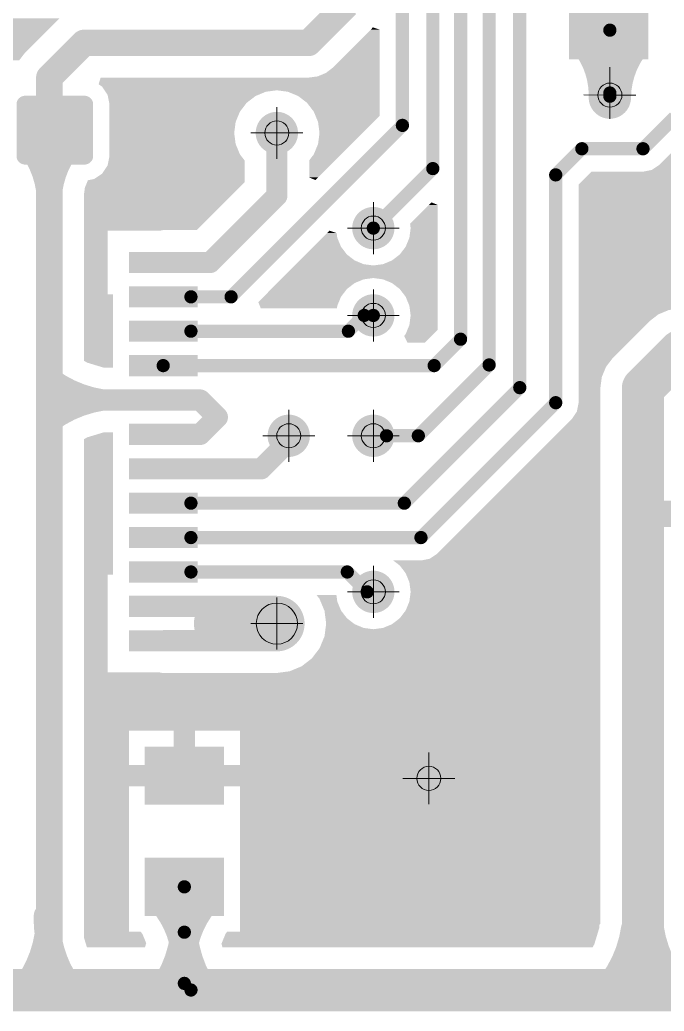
# Model space of a CAD drawing. Header units: inches. Extents: x -14 to 5184, y -66 to 1689.
# Drawn here: x 2043.07 to 2067.41, y 658.4 to 695.81 of the extents above; entities that cross this region are included whole.
import ezdxf

# ---------------------------------------------------------------- set-up
doc = ezdxf.new("R2010")
doc.units = ezdxf.units.IN
doc.header["$MEASUREMENT"] = 0
doc.layers.add('DRILL', color=7, linetype='Continuous', true_color=0xffffff)
doc.layers.add('Drill Gost', color=7, linetype='Continuous')
doc.layers.add('Poligon', color=7, linetype='Continuous')

# ---------------------------------------------------------------- blocks, each defined once
blk = doc.blocks.new('ROUND_4')
at = {"const_width": 0.015748}
blk.add_lwpolyline([(-0.007874, 0, 1), (0.007874, 0, 1)], format="xyb", close=True, dxfattribs=at)
blk = doc.blocks.new('ROUND_26')
at = {"const_width": 0.01969}
blk.add_lwpolyline([(-0.00984, 0, 1), (0.00984, 0, 1)], format="xyb", close=True, dxfattribs=at)
blk = doc.blocks.new('RECTANGLE_11')
blk.add_solid([(0.02953, 0.02165), (0.02953, -0.02165), (-0.02953, 0.02165), (-0.02953, -0.02165)])
blk = doc.blocks.new('RECTANGLE_20')
blk.add_solid([(0.02559, 0.00787), (0.02559, -0.00787), (-0.02559, 0.00787), (-0.02559, -0.00787)])
blk = doc.blocks.new('RECTANGLE_ROUNDED_21')
for points in [[(-0.02799, 0.02179), (-0.02769, 0.02239), (0.02799, 0.02179), (0.02769, 0.02239)], [(-0.02769, 0.02239), (-0.02732, 0.02295), (0.02769, 0.02239), (0.02732, 0.02295)], [(-0.02732, 0.02295), (-0.0269, 0.02347), (0.02732, 0.02295), (0.0269, 0.02347)], [(-0.0269, 0.02347), (-0.02643, 0.02395), (0.0269, 0.02347), (0.02643, 0.02395)], [(-0.02643, 0.02395), (-0.02591, 0.02437), (0.02643, 0.02395), (0.02591, 0.02437)], [(-0.02591, 0.02437), (-0.02534, 0.02473), (0.02591, 0.02437), (0.02534, 0.02473)], [(-0.02534, 0.02473), (-0.02475, 0.02504), (0.02534, 0.02473), (0.02475, 0.02504)], [(-0.02475, 0.02504), (-0.02412, 0.02528), (0.02475, 0.02504), (0.02412, 0.02528)], [(-0.02412, 0.02528), (-0.02348, 0.02545), (0.02412, 0.02528), (0.02348, 0.02545)], [(-0.02348, 0.02545), (-0.02281, 0.02556), (0.02348, 0.02545), (0.02281, 0.02556)], [(-0.02281, 0.02556), (-0.02215, 0.02559), (0.02281, 0.02556), (0.02215, 0.02559)], [(-0.02854, 0.01919), (-0.02851, 0.01986), (0.02854, 0.01919), (0.02851, 0.01986)], [(-0.02854, -0.01919), (-0.02854, 0.01919), (0.02854, -0.01919), (0.02854, 0.01919)], [(-0.02851, 0.01986), (-0.0284, 0.02052), (0.02851, 0.01986), (0.0284, 0.02052)], [(-0.0284, 0.02052), (-0.02823, 0.02117), (0.0284, 0.02052), (0.02823, 0.02117)], [(-0.02823, 0.02117), (-0.02799, 0.02179), (0.02823, 0.02117), (0.02799, 0.02179)], [(-0.02851, -0.01986), (-0.02854, -0.01919), (0.02851, -0.01986), (0.02854, -0.01919)], [(-0.0284, -0.02052), (-0.02851, -0.01986), (0.0284, -0.02052), (0.02851, -0.01986)], [(-0.02823, -0.02117), (-0.0284, -0.02052), (0.02823, -0.02117), (0.0284, -0.02052)], [(-0.02799, -0.02179), (-0.02823, -0.02117), (0.02799, -0.02179), (0.02823, -0.02117)], [(-0.02769, -0.02239), (-0.02799, -0.02179), (0.02769, -0.02239), (0.02799, -0.02179)], [(-0.02732, -0.02295), (-0.02769, -0.02239), (0.02732, -0.02295), (0.02769, -0.02239)], [(-0.0269, -0.02347), (-0.02732, -0.02295), (0.0269, -0.02347), (0.02732, -0.02295)], [(-0.02643, -0.02395), (-0.0269, -0.02347), (0.02643, -0.02395), (0.0269, -0.02347)], [(-0.02591, -0.02437), (-0.02643, -0.02395), (0.02591, -0.02437), (0.02643, -0.02395)], [(-0.02534, -0.02473), (-0.02591, -0.02437), (0.02534, -0.02473), (0.02591, -0.02437)], [(-0.02475, -0.02504), (-0.02534, -0.02473), (0.02475, -0.02504), (0.02534, -0.02473)], [(-0.02412, -0.02528), (-0.02475, -0.02504), (0.02412, -0.02528), (0.02475, -0.02504)], [(-0.02348, -0.02545), (-0.02412, -0.02528), (0.02348, -0.02545), (0.02412, -0.02528)], [(-0.02281, -0.02556), (-0.02348, -0.02545), (0.02281, -0.02556), (0.02348, -0.02545)], [(-0.02215, -0.02559), (-0.02281, -0.02556), (0.02215, -0.02559), (0.02281, -0.02556)]]:
    blk.add_solid(points)
blk = doc.blocks.new('ROUND_3')
at = {"const_width": 0.007874}
blk.add_lwpolyline([(-0.003937, 0, 1), (0.003937, 0, 1)], format="xyb", close=True, dxfattribs=at)
blk = doc.blocks.new('ROUND_2')
at = {"const_width": 0.00984}
blk.add_lwpolyline([(-0.00492, 0, 1), (0.00492, 0, 1)], format="xyb", close=True, dxfattribs=at)
blk = doc.blocks.new('ROUND_5')
at = {"const_width": 0.00492}
blk.add_lwpolyline([(-0.00246, 0, 1), (0.00246, 0, 1)], format="xyb", close=True, dxfattribs=at)
blk = doc.blocks.new('ROUND_7')
at = {"const_width": 0.02067}
blk.add_lwpolyline([(-0.01033, 0, 1), (0.01033, 0, 1)], format="xyb", close=True, dxfattribs=at)
blk = doc.blocks.new('ROUND_32')
at = {"const_width": 0.007874}
blk.add_lwpolyline([(-0.003937, 0, 1), (0.003937, 0, 1)], format="xyb", close=True, dxfattribs=at)
blk = doc.blocks.new('ROUND_8')
at = {"const_width": 0.01181}
blk.add_lwpolyline([(-0.00591, 0, 1), (0.00591, 0, 1)], format="xyb", close=True, dxfattribs=at)

msp = doc.modelspace()

# ---------------------------------------------------------------- hatches: boundary and pattern name
at = {"layer": 'Drill Gost', "transparency": 33554457}
h = msp.add_hatch(color=256, dxfattribs=at)
h.dxf.hatch_style = 1
h.paths.add_polyline_path([(2052.0039, 673.026), (2052.7811, 673.026), (2052.7811, 673.8031, 0.4142136)])

# ---------------------------------------------------------------- linework, layer by layer
for points, const_width in [([(2057.5225, 691.8262), (2057.5225, 711.2351)], 0.4991), ([(2058.6705, 690.1966), (2058.6705, 710.3444)], 0.4991), ([(2059.7187, 683.7571), (2059.7187, 709.2778)], 0.4991), ([(2060.7969, 682.7866), (2060.7969, 706.3426)], 0.4991), ([(2061.9546, 681.9297), (2061.9546, 703.1713)], 0.4991), ([(2053.9786, 694.9379), (2055.4238, 696.3831)], 0.9983), ([(2044.1866, 693.6312), (2045.4932, 694.9379)], 0.9983), ([(2045.4932, 694.9379), (2053.9786, 694.9379)], 0.9983), ([(2064.779, 694.8641), (2064.7146, 694.9567)], 1.5972), ([(2065.3576, 693.0477), (2065.3576, 695.419)], 0.4991), ([(2064.779, 694.8641), (2064.6824, 695.0082)], 0.7986), ([(2044.1866, 681.4633), (2044.1866, 693.6312)], 0.9983), ([(2065.3586, 692.9355), (2065.3576, 693.0477)], 1.5972), ([(2065.3586, 692.9355), (2065.3577, 692.8752)], 1.5972), ([(2065.3576, 692.8752), (2065.3586, 692.9355)], 1.5972), ([(2065.3576, 692.9263), (2065.3576, 693.0477)], 0.4991), ([(2051.0529, 685.3566), (2057.5225, 691.8262)], 0.4991), ([(2066.6092, 690.9447), (2067.8025, 692.138)], 0.4991), ([(2052.7807, 689.1698), (2052.7807, 691.539)], 0.7986), ([(2063.3125, 689.9577), (2064.2996, 690.9447)], 0.4991), ([(2064.2996, 690.9447), (2066.6092, 690.9447)], 0.4991), ([(2056.4244, 687.9505), (2058.6705, 690.1966)], 0.4991), ([(2063.3125, 681.3613), (2063.3125, 689.9577)], 0.4991), ([(2050.2653, 686.6544), (2052.7807, 689.1698)], 0.7986), ([(2056.4244, 687.9499), (2056.4244, 687.9505)], 0.4991), ([(2048.4881, 686.6544), (2050.2653, 686.6544)], 0.7986), ([(2049.5363, 685.3566), (2051.0529, 685.3566)], 0.4991), ([(2055.4831, 684.0589), (2056.0798, 684.6556)], 0.4991), ([(2056.0798, 684.6556), (2056.4244, 684.6556)], 0.4991), ([(2049.5363, 684.0589), (2055.4831, 684.0589)], 0.4991), ([(2058.7224, 682.7608), (2059.7187, 683.7571)], 0.4991), ([(2066.6092, 681.9126), (2067.9979, 683.3014)], 1.5972), ([(2067.9979, 683.3014), (2083.4272, 683.3014)], 1.5972), ([(2048.4881, 682.7608), (2058.7224, 682.7608)], 0.4991), ([(2058.1237, 680.1134), (2060.7969, 682.7866)], 0.4991), ([(2066.6092, 677.1682), (2066.6092, 681.9126)], 1.5972), ([(2044.1866, 681.4633), (2044.1875, 677.1685)], 0.9983), ([(2057.5949, 677.5701), (2061.9546, 681.9297)], 0.4991), ([(2044.1866, 681.4633), (2046.2187, 681.4633)], 0.7986), ([(2046.2187, 681.4633), (2048.4881, 681.4633)], 0.7986), ([(2046.747, 681.4633), (2049.8857, 681.4633)], 0.7986), ([(2049.8857, 681.4633), (2050.5345, 680.8144)], 0.7986), ([(2058.2236, 676.2723), (2063.3125, 681.3613)], 0.4991), ([(2049.8857, 680.1656), (2050.5345, 680.8144)], 0.7986), ([(2044.1875, 677.1685), (2044.1875, 680.0147)], 0.9983), ([(2048.7377, 680.1656), (2049.8857, 680.1656)], 0.7986), ([(2053.1301, 680.2132), (2053.2299, 680.3131)], 0.7986), ([(2053.1301, 679.8075), (2053.1301, 680.2132)], 0.7986), ([(2052.1904, 678.8678), (2053.1301, 679.8075)], 0.7986), ([(2056.9235, 680.1134), (2058.1237, 680.1134)], 0.4991), ([(2048.4881, 678.8678), (2052.1904, 678.8678)], 0.7986), ([(2066.6092, 659.1995), (2066.6092, 677.1682)], 1.5972), ([(2044.1875, 660.9957), (2044.1875, 677.1685)], 0.9983), ([(2049.5363, 677.5701), (2057.5949, 677.5701)], 0.4991), ([(2066.6092, 677.1682), (2076.969, 677.1682)], 0.9983), ([(2049.5363, 676.2723), (2058.2236, 676.2723)], 0.4991), ([(2049.5363, 674.9745), (2055.4406, 674.9745)], 0.4991), ([(2055.4406, 674.9745), (2056.1915, 674.2236)], 0.4991), ([(2048.4881, 673.6768), (2050.9087, 673.6768)], 0.7986), ([(2050.6963, 673.0256), (2052.7807, 673.0256)], 2.0964), ([(2048.4881, 672.379), (2050.9087, 672.379)], 0.7986), ([(2049.2865, 661.3806), (2049.2865, 663.0927)], 0.4991), ([(2044.1342, 661.311), (2044.1875, 660.9957)], 0.9983), ([(2049.2776, 661.5534), (2049.2865, 661.3806)], 0.9983), ([(2044.1875, 659.1995), (2044.1875, 660.9957)], 0.9983), ([(2049.2865, 659.4492), (2049.2865, 661.3806)], 0.4991), ([(2013.9834, 659.1995), (2044.1875, 659.1995)], 1.5972), ([(2044.1875, 659.1995), (2048.4422, 659.1995)], 1.5972), ([(2048.4422, 659.1995), (2049.5363, 659.1995)], 1.5972), ([(2049.5363, 659.1995), (2050.0469, 659.1995)], 1.5972), ([(2050.0469, 659.1995), (2066.6092, 659.1995)], 1.5972), ([(2066.6092, 659.1995), (2083.4776, 659.1995)], 1.5972), ([(2048.4176, 659.1658), (2048.4422, 659.1995)], 0.9983), ([(2049.2865, 659.4492), (2049.5363, 659.1995)], 0.4991), ([(2050.0469, 659.1995), (2050.1375, 659.0718)], 0.9983)]:
    msp.add_lwpolyline(points, dxfattribs=dict(const_width=const_width))
for points, const_width in [([(2065.3576, 693.0477, 0.142506), (2064.779, 694.8641)], 1.5972), ([(2065.9482, 694.7887, 0.0245624), (2065.7718, 694.4957)], 1.5972), ([(2065.2717, 692.5303, 0.1804387), (2064.779, 694.8641)], 0.7986), ([(2065.7718, 694.4957, 0.1174384), (2065.3586, 692.9355)], 1.5972), ([(2066.0663, 695.0045, 0.0422772), (2065.7718, 694.4957)], 0.7986), ([(2065.7718, 694.4957, 0.145713), (2065.4731, 692.5303)], 0.7986), ([(2044.0807, 688.4062, 0.1935995), (2043.4914, 690.8841)], 0.7986), ([(2044.8754, 690.8804, 0.1891554), (2044.2821, 688.4062)], 0.7986), ([(2044.2369, 682.2787, 0.1229043), (2046.2187, 681.4633)], 0.7986), ([(2046.2187, 681.4633, 0.1229043), (2044.2369, 680.648)], 0.7986), ([(2049.1594, 660.7646, 0.1135045), (2048.578, 662.1793)], 0.7986), ([(2049.962, 662.1756, 0.1126669), (2049.3801, 660.7389)], 0.7986), ([(2044.0972, 661.9884, 0.0383857), (2044.1342, 661.311)], 0.9983), ([(2044.1342, 661.311, 0.0387026), (2044.1801, 661.9934)], 0.9983), ([(2049.1594, 660.7646, 0.0504503), (2049.2776, 661.6474)], 0.9983), ([(2043.3426, 659.3572, 0.1208399), (2044.1342, 661.311)], 0.9983), ([(2049.2865, 661.3806, 0.0366852), (2049.3801, 660.7389)], 0.9983), ([(2065.3619, 659.5356, 0.1229043), (2066.1773, 661.5174)], 0.7986), ([(2066.9947, 661.5648, 0.1229046), (2067.8101, 659.5829)], 0.7986), ([(2044.1875, 660.9957, 0.0993087), (2044.8678, 659.3936)], 0.9983), ([(2048.4422, 659.1995, 0.0982062), (2049.1594, 660.7646)], 0.9983), ([(2049.1673, 659.7014, 0.0783728), (2049.1594, 660.7646)], 0.7986), ([(2049.3801, 660.7389, 0.095655), (2050.0469, 659.1995)], 0.9983), ([(2049.3801, 660.7389, 0.0748922), (2049.3687, 659.7014)], 0.7986)]:
    msp.add_lwpolyline(points, format="xyb", dxfattribs=dict(const_width=const_width))
at = {"layer": 'Drill Gost', "lineweight": 9, "transparency": 33554457}
for p, q in [((2065.3592, 692.9615), (2065.3582, 694.0276)), ((2065.3592, 692.9615), (2064.373, 692.9808)), ((2065.3592, 692.9615), (2065.3582, 692.0691)), ((2065.3592, 692.9615), (2066.3445, 692.9688)), ((2052.7811, 691.5396), (2052.7811, 692.5189)), ((2052.7811, 691.5396), (2051.8018, 691.5396)), ((2052.7811, 691.5396), (2052.7811, 690.5604)), ((2052.7811, 691.5396), (2053.7603, 691.5396)), ((2056.4248, 687.951), (2056.4248, 688.9303)), ((2056.4248, 687.951), (2055.4456, 687.951)), ((2056.4248, 687.951), (2056.4248, 686.9718)), ((2056.4248, 687.951), (2057.4041, 687.951)), ((2056.4248, 684.6561), (2056.4248, 685.6353)), ((2056.4248, 684.6561), (2055.4456, 684.6561)), ((2056.4248, 684.6561), (2056.4248, 683.6768)), ((2056.4248, 684.6561), (2057.4041, 684.6561)), ((2053.2304, 680.1139), (2053.2304, 681.0932)), ((2056.4248, 680.1139), (2056.4248, 681.0932)), ((2053.2304, 680.1139), (2052.2511, 680.1139)), ((2053.2304, 680.1139), (2053.2304, 679.1347)), ((2053.2304, 680.1139), (2054.2096, 680.1139)), ((2056.4248, 680.1139), (2055.4456, 680.1139)), ((2056.4248, 680.1139), (2056.4248, 679.1347)), ((2056.4248, 680.1139), (2057.4041, 680.1139)), ((2056.4248, 674.224), (2056.4248, 675.2032)), ((2056.4248, 674.224), (2055.4456, 674.224)), ((2056.4248, 674.224), (2056.4248, 673.2447)), ((2056.4248, 674.224), (2057.4041, 674.224)), ((2052.7811, 673.026), (2052.7811, 674.0053)), ((2052.7811, 673.026), (2051.8018, 673.026)), ((2052.7811, 673.026), (2052.7811, 672.0468)), ((2052.7811, 673.026), (2053.7603, 673.026)), ((2058.5213, 667.186), (2058.5213, 668.1653)), ((2058.5213, 667.186), (2057.5421, 667.186)), ((2058.5213, 667.186), (2058.5213, 666.2068)), ((2058.5213, 667.186), (2059.5006, 667.186))]:
    msp.add_line(p, q, dxfattribs=at)
for centre, radius in [((2065.3592, 692.9681), 0.4542), ((2052.7811, 691.5396), 0.4542), ((2056.4248, 687.951), 0.4542), ((2056.4248, 684.6561), 0.4542), ((2053.2304, 680.1139), 0.4542), ((2056.4248, 680.1139), 0.4542), ((2056.4248, 674.224), 0.4542), ((2052.7811, 673.026), 0.7771), ((2058.5213, 667.186), 0.4542)]:
    msp.add_circle(centre, radius, dxfattribs=at)
at = {"layer": 'Poligon', "color": 252}
for points in [[(2031.3831, 694.5568), (2031.3831, 695.8634), (2043.261, 694.5568), (2044.5677, 695.8634)], [(2054.9042, 694.0123), (2056.3342, 695.4423), (2056.6574, 694.0123), (2056.6574, 695.4423)], [(2056.3342, 695.4423), (2056.3494, 695.4575), (2056.6574, 695.4423), (2056.6126, 695.4575)], [(2056.3494, 695.4575), (2056.4038, 695.5284), (2056.6126, 695.4575), (2056.4038, 695.5284)], [(2031.3831, 694.2857), (2031.3831, 694.5568), (2043.053, 694.2857), (2043.261, 694.5568)], [(2054.6331, 693.8043), (2054.9042, 694.0123), (2056.6574, 693.8043), (2056.6574, 694.0123)], [(2046.053, 693.39), (2046.1254, 693.6289), (2056.6574, 693.39), (2056.6574, 693.6289)], [(2053.9786, 693.6289), (2054.3174, 693.6735), (2056.6574, 693.6289), (2056.6574, 693.6735)], [(2054.3174, 693.6735), (2054.6331, 693.8043), (2056.6574, 693.6735), (2056.6574, 693.8043)], [(2046.0548, 693.3711), (2046.053, 693.39), (2056.6574, 693.3711), (2056.6574, 693.39)], [(2046.1839, 693.2848), (2046.0548, 693.3711), (2056.6574, 693.2848), (2056.6574, 693.3711)], [(2046.2741, 693.15), (2046.1839, 693.2848), (2056.6574, 693.15), (2056.6574, 693.2848)], [(2046.3107, 693.0951), (2046.2741, 693.15), (2052.3637, 693.0951), (2052.7807, 693.15)], [(2046.388, 692.9794), (2046.3107, 693.0951), (2052.0844, 692.9794), (2052.3637, 693.0951)], [(2046.397, 692.9342), (2046.388, 692.9794), (2051.9752, 692.9342), (2052.0844, 692.9794)], [(2046.448, 692.6781), (2046.397, 692.9342), (2051.6415, 692.6781), (2051.9752, 692.9342)], [(2053.1976, 693.0951), (2052.7807, 693.15), (2056.6574, 693.0951), (2056.6574, 693.15)], [(2053.5862, 692.9342), (2053.1976, 693.0951), (2056.6574, 692.9342), (2056.6574, 693.0951)], [(2053.9199, 692.6781), (2053.5862, 692.9342), (2056.6574, 692.6781), (2056.6574, 692.9342)], [(2046.4597, 692.6191), (2046.448, 692.6781), (2051.5962, 692.6191), (2051.6415, 692.6781)], [(2046.4597, 692.3445), (2046.4597, 692.6191), (2051.3855, 692.3445), (2051.5962, 692.6191)], [(2054.1759, 692.3445), (2053.9199, 692.6781), (2056.6574, 692.3445), (2056.6574, 692.6781)], [(2046.4597, 691.9559), (2046.4597, 692.3445), (2051.2246, 691.9559), (2051.3855, 692.3445)], [(2054.2421, 692.1846), (2054.1759, 692.3445), (2056.6574, 692.1846), (2056.6574, 692.3445)], [(2054.3368, 691.9559), (2054.2421, 692.1846), (2056.4287, 691.9559), (2056.6574, 692.1846)], [(2046.4597, 691.539), (2046.4597, 691.9559), (2051.1697, 691.539), (2051.2246, 691.9559)], [(2054.3917, 691.539), (2054.3368, 691.9559), (2056.0117, 691.539), (2056.4287, 691.9559)], [(2046.4597, 691.122), (2046.4597, 691.539), (2051.2246, 691.122), (2051.1697, 691.539)], [(2054.3368, 691.122), (2054.3917, 691.539), (2055.5948, 691.122), (2056.0117, 691.539)], [(2046.4597, 690.7335), (2046.4597, 691.122), (2051.3855, 690.7335), (2051.2246, 691.122)], [(2054.1759, 690.7335), (2054.3368, 691.122), (2055.2062, 690.7335), (2055.5948, 691.122)], [(2067.2209, 690.333), (2068.0507, 691.1628), (2082.0374, 690.333), (2082.8672, 691.1628)], [(2046.4268, 690.507), (2046.4597, 690.6725), (2051.5593, 690.507), (2051.4323, 690.6725)], [(2046.4597, 690.6725), (2046.4597, 690.7335), (2051.4323, 690.6725), (2051.3855, 690.7335)], [(2054.0021, 690.507), (2054.1759, 690.7335), (2054.9797, 690.507), (2055.2062, 690.7335)], [(2046.1839, 690.0067), (2046.388, 690.3122), (2051.5593, 690.0067), (2051.5593, 690.3122)], [(2046.388, 690.3122), (2046.4268, 690.507), (2051.5593, 690.3122), (2051.5593, 690.507)], [(2054.0021, 689.8606), (2054.0021, 690.507), (2054.3334, 689.8606), (2054.9797, 690.507)], [(2066.9403, 690.1454), (2067.2209, 690.333), (2081.8499, 690.1454), (2082.0374, 690.333)], [(2045.8785, 689.8026), (2046.1839, 690.0067), (2051.5593, 689.8026), (2051.5593, 690.0067)], [(2054.2363, 689.7636), (2054.0021, 689.8606), (2054.2363, 689.7636), (2054.3334, 689.8606)], [(2064.2993, 689.7209), (2064.658, 690.0796), (2081.4254, 689.7209), (2081.784, 690.0796)], [(2066.6092, 690.0796), (2066.9403, 690.1454), (2081.784, 690.0796), (2081.8499, 690.1454)], [(2045.4956, 689.2141), (2045.5302, 689.4772), (2051.0976, 689.2141), (2051.3608, 689.4772)], [(2045.5302, 689.4772), (2045.6124, 689.6757), (2051.3608, 689.4772), (2051.5593, 689.6757)], [(2045.6124, 689.6757), (2045.6458, 689.7564), (2051.5593, 689.6757), (2051.5593, 689.7564)], [(2045.6458, 689.7564), (2045.8785, 689.8026), (2051.5593, 689.7564), (2051.5593, 689.8026)], [(2064.1777, 689.5993), (2064.2513, 689.6729), (2077.585, 689.5993), (2077.7627, 689.6729)], [(2064.1777, 689.5321), (2064.1777, 689.5993), (2077.4227, 689.5321), (2077.585, 689.5993)], [(2064.1777, 689.3081), (2064.1777, 689.5321), (2077.1308, 689.3081), (2077.4227, 689.5321)], [(2064.2513, 689.6729), (2064.2993, 689.7209), (2077.7627, 689.6729), (2078.1275, 689.7209)], [(2045.4956, 688.4463), (2045.4956, 689.2141), (2050.3299, 688.4463), (2051.0976, 689.2141)], [(2064.1777, 689.0161), (2064.1777, 689.3081), (2076.9067, 689.0161), (2077.1308, 689.3081)], [(2057.8123, 688.1149), (2058.5223, 688.8248), (2058.8536, 688.1149), (2058.8536, 688.8248)], [(2058.5223, 688.8248), (2058.6193, 688.9219), (2058.8536, 688.8248), (2058.6193, 688.9219)], [(2064.1777, 688.6761), (2064.1777, 689.0161), (2076.7659, 688.6761), (2076.9067, 689.0161)], [(2045.5035, 688.4062), (2045.4956, 688.4463), (2050.2898, 688.4062), (2050.3299, 688.4463)], [(2045.4956, 688.3662), (2045.5035, 688.4062), (2050.2497, 688.3662), (2050.2898, 688.4062)], [(2045.4956, 687.8758), (2045.4956, 688.3662), (2049.7594, 687.8758), (2050.2497, 688.3662)], [(2064.1777, 688.3113), (2064.1777, 688.6761), (2076.7179, 688.3113), (2076.7659, 688.6761)], [(2057.786, 687.5851), (2057.8341, 687.9499), (2058.8536, 687.5851), (2058.8536, 687.9499)], [(2057.8341, 687.9499), (2057.8123, 688.1149), (2058.8536, 687.9499), (2058.8536, 688.1149)], [(2064.1777, 687.9464), (2064.1777, 688.3113), (2076.7659, 687.9464), (2076.7179, 688.3113)], [(2064.1777, 687.6065), (2064.1777, 687.9464), (2076.9067, 687.6065), (2076.7659, 687.9464)], [(2045.4956, 687.8523), (2045.4956, 687.8758), (2048.3701, 687.8523), (2048.4881, 687.8758)], [(2045.4956, 685.4565), (2045.4956, 687.8523), (2046.3917, 685.4565), (2046.3917, 687.8523)], [(2054.1649, 687.2451), (2054.5048, 687.5851), (2055.2036, 687.2451), (2055.0628, 687.5851)], [(2054.5048, 687.5851), (2054.681, 687.7612), (2055.0628, 687.5851), (2055.0396, 687.7612)], [(2054.681, 687.7612), (2054.7719, 687.8521), (2055.0396, 687.7612), (2054.7719, 687.8521)], [(2057.6452, 687.2451), (2057.786, 687.5851), (2058.8536, 687.2451), (2058.8536, 687.5851)], [(2064.1777, 687.3145), (2064.1777, 687.6065), (2077.1308, 687.3145), (2076.9067, 687.6065)], [(2053.8729, 686.9531), (2054.1649, 687.2451), (2055.4276, 686.9531), (2055.2036, 687.2451)], [(2057.4212, 686.9531), (2057.6452, 687.2451), (2058.8536, 686.9531), (2058.8536, 687.2451)], [(2064.1777, 687.0905), (2064.1777, 687.3145), (2077.4227, 687.0905), (2077.1308, 687.3145)], [(2053.6489, 686.7291), (2053.8729, 686.9531), (2055.7196, 686.7291), (2055.4276, 686.9531)], [(2057.1292, 686.7291), (2057.4212, 686.9531), (2058.8536, 686.7291), (2058.8536, 686.9531)], [(2064.1777, 686.9497), (2064.1777, 687.0905), (2077.7627, 686.9497), (2077.4227, 687.0905)], [(2064.1777, 686.9016), (2064.1777, 686.9497), (2078.1275, 686.9016), (2077.7627, 686.9497)], [(2064.1777, 685.2312), (2064.1777, 686.9016), (2085.6751, 685.2312), (2085.6751, 686.9016)], [(2052.985, 686.0652), (2053.46, 686.5403), (2058.8536, 686.0652), (2058.8536, 686.5403)], [(2053.46, 686.5403), (2053.5081, 686.5883), (2056.4244, 686.5403), (2056.0596, 686.5883)], [(2053.5081, 686.5883), (2053.6489, 686.7291), (2056.0596, 686.5883), (2055.7196, 686.7291)], [(2056.4244, 686.5403), (2056.7892, 686.5883), (2058.8536, 686.5403), (2058.8536, 686.5883)], [(2056.7892, 686.5883), (2057.1292, 686.7291), (2058.8536, 686.5883), (2058.8536, 686.7291)], [(2052.5721, 685.6523), (2052.7962, 685.8764), (2055.4276, 685.6523), (2055.7196, 685.8764)], [(2052.7962, 685.8764), (2052.937, 686.0172), (2055.7196, 685.8764), (2056.0596, 686.0172)], [(2052.937, 686.0172), (2052.985, 686.0652), (2056.0596, 686.0172), (2056.4244, 686.0652)], [(2056.7892, 686.0172), (2056.4244, 686.0652), (2058.8536, 686.0172), (2058.8536, 686.0652)], [(2057.1292, 685.8764), (2056.7892, 686.0172), (2058.8536, 685.8764), (2058.8536, 686.0172)], [(2057.4212, 685.6523), (2057.1292, 685.8764), (2058.8536, 685.6523), (2058.8536, 685.8764)], [(2045.4956, 682.9411), (2045.4956, 685.4565), (2046.5914, 682.9411), (2046.5914, 685.4565)], [(2052.0781, 685.1583), (2052.2802, 685.3604), (2055.1199, 685.1583), (2055.2036, 685.3604)], [(2052.2802, 685.3604), (2052.5721, 685.6523), (2055.2036, 685.3604), (2055.4276, 685.6523)], [(2057.6452, 685.3604), (2057.4212, 685.6523), (2058.8536, 685.3604), (2058.8536, 685.6523)], [(2057.786, 685.0204), (2057.6452, 685.3604), (2058.8536, 685.0204), (2058.8536, 685.3604)], [(2052.1352, 685.0204), (2052.0781, 685.1583), (2055.0628, 685.0204), (2055.1199, 685.1583)], [(2052.1751, 684.924), (2052.1352, 685.0204), (2055.0501, 684.924), (2055.0628, 685.0204)], [(2057.8341, 684.6556), (2057.786, 685.0204), (2058.8536, 684.6556), (2058.8536, 685.0204)], [(2064.1777, 685.1382), (2064.1777, 685.2312), (2081.6651, 685.1382), (2082.1325, 685.2312)], [(2064.1777, 685.0069), (2064.1777, 685.1382), (2081.4686, 685.0069), (2081.6651, 685.1382)], [(2064.1777, 684.9985), (2064.1777, 685.0069), (2081.4156, 684.9985), (2081.4267, 685.0069)], [(2064.1777, 684.9722), (2064.1777, 684.9985), (2081.3814, 684.9722), (2081.3814, 684.9985)], [(2064.1777, 684.9124), (2064.1777, 684.9722), (2081.3035, 684.9124), (2081.3814, 684.9722)], [(2057.786, 684.2907), (2057.8341, 684.6556), (2058.8536, 684.2907), (2058.8536, 684.6556)], [(2064.1777, 684.8575), (2064.1777, 684.9124), (2067.581, 684.8575), (2067.9979, 684.9124)], [(2064.1777, 684.6966), (2064.1777, 684.8575), (2067.1924, 684.6966), (2067.581, 684.8575)], [(2064.1777, 684.4405), (2064.1777, 684.6966), (2066.8588, 684.4405), (2067.1924, 684.6966)], [(2057.7134, 684.1155), (2057.786, 684.2907), (2058.8536, 684.1155), (2058.8536, 684.2907)], [(2064.1777, 683.0518), (2064.1777, 684.4405), (2065.47, 683.0518), (2066.8588, 684.4405)], [(2057.5906, 683.8796), (2057.6452, 683.9508), (2058.6176, 683.8796), (2058.6888, 683.9508)], [(2057.7156, 683.626), (2057.5906, 683.8796), (2058.3641, 683.626), (2058.6176, 683.8796)], [(2057.6452, 683.9508), (2057.7134, 684.1155), (2058.6888, 683.9508), (2058.8536, 684.1155)], [(2045.6302, 682.8691), (2045.4956, 682.9411), (2046.5914, 682.8691), (2046.5914, 682.9411)], [(2046.2337, 682.686), (2045.6302, 682.8691), (2046.5914, 682.686), (2046.5914, 682.8691)], [(2064.1777, 682.7181), (2064.1777, 683.0518), (2065.214, 682.7181), (2065.47, 683.0518)], [(2064.1777, 682.3296), (2064.1777, 682.7181), (2065.053, 682.3296), (2065.214, 682.7181)], [(2046.2469, 682.6847), (2046.2337, 682.686), (2046.5914, 682.6847), (2046.5914, 682.686)], [(2064.1777, 681.9126), (2064.1777, 682.3296), (2064.9981, 681.9126), (2065.053, 682.3296)], [(2064.1777, 681.3613), (2064.1777, 681.9126), (2064.9981, 681.3613), (2064.9981, 681.9126)], [(2064.1118, 681.0302), (2064.1777, 681.3613), (2064.9981, 681.0302), (2064.9981, 681.3613)], [(2063.9243, 680.7495), (2064.1118, 681.0302), (2064.9981, 680.7495), (2064.9981, 681.0302)], [(2058.8353, 675.6605), (2063.9243, 680.7495), (2064.9981, 675.6605), (2064.9981, 680.7495)], [(2045.6302, 680.0576), (2046.2337, 680.2406), (2046.5914, 680.0576), (2046.5914, 680.2406)], [(2046.2337, 680.2406), (2046.2469, 680.2419), (2046.5914, 680.2406), (2046.5914, 680.2419)], [(2045.4965, 679.9861), (2045.6302, 680.0576), (2046.5914, 679.9861), (2046.5914, 680.0576)], [(2045.4965, 674.8747), (2045.4965, 679.9861), (2046.5914, 674.8747), (2046.5914, 679.9861)], [(2058.5546, 675.473), (2058.8353, 675.6605), (2064.9981, 675.473), (2064.9981, 675.6605)], [(2057.4212, 675.2203), (2057.1777, 675.4071), (2064.9981, 675.2203), (2064.9981, 675.4071)], [(2058.2236, 675.4071), (2058.5546, 675.473), (2064.9981, 675.4071), (2064.9981, 675.473)], [(2045.4965, 671.1811), (2045.4965, 674.8747), (2046.3917, 671.1811), (2046.3917, 674.8747)], [(2057.6452, 674.9284), (2057.4212, 675.2203), (2064.9981, 674.9284), (2064.9981, 675.2203)], [(2057.786, 674.5884), (2057.6452, 674.9284), (2064.9981, 674.5884), (2064.9981, 674.9284)], [(2057.8341, 674.2236), (2057.786, 674.5884), (2064.9981, 674.2236), (2064.9981, 674.5884)], [(2054.3939, 673.957), (2054.277, 674.1094), (2055.0499, 673.957), (2055.0298, 674.1094)], [(2057.786, 673.8587), (2057.8341, 674.2236), (2064.9981, 673.8587), (2064.9981, 674.2236)], [(2054.4346, 673.8587), (2054.3939, 673.957), (2055.0628, 673.8587), (2055.0499, 673.957)], [(2054.5754, 673.5187), (2054.4346, 673.8587), (2055.2036, 673.5187), (2055.0628, 673.8587)], [(2057.6452, 673.5187), (2057.786, 673.8587), (2064.9981, 673.5187), (2064.9981, 673.8587)], [(2054.58, 673.5078), (2054.5754, 673.5187), (2055.212, 673.5078), (2055.2036, 673.5187)], [(2054.617, 673.2268), (2054.58, 673.5078), (2055.4276, 673.2268), (2055.212, 673.5078)], [(2057.4212, 673.2268), (2057.6452, 673.5187), (2064.9981, 673.2268), (2064.9981, 673.5187)], [(2054.6434, 673.0256), (2054.617, 673.2268), (2055.6898, 673.0256), (2055.4276, 673.2268)], [(2054.6219, 672.8619), (2054.6404, 673.0028), (2056.0596, 672.8619), (2055.7196, 673.0028)], [(2054.6404, 673.0028), (2054.6434, 673.0256), (2055.7196, 673.0028), (2055.6898, 673.0256)], [(2056.7892, 672.8619), (2057.1292, 673.0028), (2064.9981, 672.8619), (2064.9981, 673.0028)], [(2057.1292, 673.0028), (2057.4212, 673.2268), (2064.9981, 673.0028), (2064.9981, 673.2268)], [(2054.58, 672.5435), (2054.6156, 672.8139), (2064.9981, 672.5435), (2064.9981, 672.8139)], [(2054.6156, 672.8139), (2054.6219, 672.8619), (2056.4244, 672.8139), (2056.0596, 672.8619)], [(2056.4244, 672.8139), (2056.7892, 672.8619), (2064.9981, 672.8139), (2064.9981, 672.8619)], [(2054.3939, 672.0943), (2054.58, 672.5435), (2064.9981, 672.0943), (2064.9981, 672.5435)], [(2054.0978, 671.7085), (2054.3939, 672.0943), (2064.9981, 671.7085), (2064.9981, 672.0943)], [(2053.7121, 671.4124), (2054.0978, 671.7085), (2064.9981, 671.4124), (2064.9981, 671.7085)], [(2045.4965, 671.1576), (2045.4965, 671.1811), (2048.4881, 671.1576), (2048.3702, 671.1811)], [(2045.4965, 668.9826), (2045.4965, 671.1576), (2064.9981, 668.9826), (2064.9981, 671.1576)], [(2050.9087, 671.1576), (2050.9352, 671.1629), (2064.9981, 671.1576), (2064.9981, 671.1629)], [(2052.7807, 671.1629), (2053.2628, 671.2264), (2064.9981, 671.1629), (2064.9981, 671.2264)], [(2053.2628, 671.2264), (2053.7121, 671.4124), (2064.9981, 671.2264), (2064.9981, 671.4124)], [(2045.4965, 667.6848), (2045.4965, 668.9826), (2047.1902, 667.6848), (2047.1902, 668.9826)], [(2048.8872, 667.6848), (2048.8872, 668.9826), (2049.6859, 667.6848), (2049.6859, 668.9826)], [(2051.3829, 667.6848), (2051.3829, 668.9826), (2064.9981, 667.6848), (2064.9981, 668.9826)], [(2045.4965, 666.8862), (2045.4965, 667.6848), (2064.9981, 666.8862), (2064.9981, 667.6848)], [(2045.4965, 665.5884), (2045.4965, 666.8862), (2047.1902, 665.5884), (2047.1902, 666.8862)], [(2051.3829, 666.1874), (2051.3829, 666.8862), (2064.9981, 666.1874), (2064.9981, 666.8862)], [(2051.3831, 664.1909), (2051.3831, 666.1874), (2064.9981, 664.1909), (2064.9981, 666.1874)], [(2045.4965, 664.7898), (2045.4965, 665.5884), (2047.1903, 664.7898), (2047.1903, 665.5884)], [(2045.4965, 661.3957), (2045.4965, 664.7898), (2047.1902, 661.3957), (2047.1902, 664.7898)], [(2051.3829, 661.73), (2051.3829, 664.1909), (2064.9981, 661.73), (2064.9981, 664.1909)], [(2045.4965, 661.3118), (2045.4965, 661.3957), (2047.7049, 661.3118), (2047.6406, 661.3957)], [(2050.8445, 661.3221), (2050.9009, 661.3957), (2064.8908, 661.3221), (2064.9131, 661.3957)], [(2051.3829, 661.6945), (2051.3829, 661.73), (2064.9911, 661.6945), (2064.9981, 661.73)], [(2051.3829, 661.5323), (2051.3829, 661.6945), (2064.9545, 661.5323), (2064.9705, 661.6945)], [(2051.3829, 661.3957), (2051.3829, 661.5323), (2064.9131, 661.3957), (2064.9545, 661.5323)], [(2064.9905, 661.6916), (2064.9705, 661.6945), (2064.9905, 661.6916), (2064.9911, 661.6945)], [(2045.4965, 661.1757), (2045.4965, 661.3118), (2047.7613, 661.1757), (2047.7049, 661.3118)], [(2045.5593, 660.9685), (2045.4965, 661.1757), (2047.8471, 660.9685), (2047.7613, 661.1757)], [(2050.6874, 660.9428), (2050.8445, 661.3221), (2064.7757, 660.9428), (2064.8908, 661.3221)], [(2045.6072, 660.8105), (2045.5593, 660.9685), (2047.7992, 660.8105), (2047.8471, 660.9685)], [(2050.6916, 660.9288), (2050.6874, 660.9428), (2064.7715, 660.9288), (2064.7757, 660.9428)], [(2050.7275, 660.8105), (2050.6916, 660.9288), (2064.7082, 660.8105), (2064.7715, 660.9288)]]:
    msp.add_solid(points, dxfattribs=at)

# ---------------------------------------------------------------- block references
at = {"xscale": 50.7125995, "yscale": 50.7125995, "zscale": 50.7125995}
for name, p in [('RECTANGLE_11', (2065.3071, 695.419)), ('ROUND_2', (2045.4932, 694.9379)), ('ROUND_2', (2045.4932, 694.9379)), ('ROUND_2', (2053.9786, 694.9379)), ('ROUND_2', (2053.9786, 694.9379)), ('ROUND_4', (2064.7146, 694.9567)), ('ROUND_4', (2064.779, 694.8641)), ('ROUND_4', (2064.779, 694.8641)), ('ROUND_5', (2065.3576, 695.419)), ('ROUND_4', (2065.9482, 694.7887)), ('ROUND_3', (2064.6824, 695.0082)), ('ROUND_3', (2064.779, 694.8641)), ('ROUND_3', (2064.779, 694.8641)), ('ROUND_4', (2065.7718, 694.4957)), ('ROUND_4', (2065.7718, 694.4957)), ('ROUND_3', (2066.0663, 695.0045)), ('ROUND_3', (2065.7718, 694.4957)), ('ROUND_3', (2065.7718, 694.4957)), ('ROUND_2', (2044.1866, 693.6312)), ('ROUND_2', (2044.1866, 693.6312)), ('ROUND_4', (2065.357, 692.9263)), ('ROUND_4', (2065.3576, 693.0477)), ('ROUND_4', (2065.3576, 693.0477)), ('ROUND_4', (2065.3577, 692.8752)), ('ROUND_4', (2065.3576, 692.8752)), ('ROUND_4', (2065.3586, 692.9355)), ('ROUND_4', (2065.3586, 692.9355)), ('ROUND_4', (2065.3586, 692.9355)), ('ROUND_4', (2065.3586, 692.9355)), ('ROUND_5', (2065.3576, 693.0477)), ('ROUND_5', (2065.3576, 693.0477)), ('RECTANGLE_ROUNDED_21', (2044.3951, 691.6458)), ('ROUND_3', (2065.2717, 692.5303)), ('ROUND_3', (2065.4731, 692.5303)), ('ROUND_5', (2065.3576, 692.9263)), ('ROUND_4', (2052.7807, 691.539)), ('ROUND_5', (2057.5225, 691.8262)), ('ROUND_5', (2057.5225, 691.8262)), ('ROUND_3', (2052.7807, 691.539)), ('ROUND_3', (2043.4914, 690.8841)), ('ROUND_3', (2044.8754, 690.8804)), ('ROUND_5', (2064.2996, 690.9447)), ('ROUND_5', (2064.2996, 690.9447)), ('ROUND_5', (2066.6092, 690.9447)), ('ROUND_5', (2066.6092, 690.9447)), ('ROUND_5', (2058.6705, 690.1966)), ('ROUND_5', (2058.6705, 690.1966)), ('ROUND_5', (2063.3125, 689.9577)), ('ROUND_5', (2063.3125, 689.9577)), ('ROUND_3', (2052.7807, 689.1698)), ('ROUND_3', (2052.7807, 689.1698)), ('ROUND_3', (2044.0807, 688.4062)), ('ROUND_3', (2044.2821, 688.4062)), ('ROUND_4', (2056.4244, 687.9499)), ('ROUND_5', (2056.4244, 687.9505)), ('ROUND_5', (2056.4244, 687.9505)), ('ROUND_5', (2056.4244, 687.9499)), ('RECTANGLE_20', (2048.4881, 686.6544)), ('ROUND_3', (2048.4881, 686.6544)), ('ROUND_3', (2050.2653, 686.6544)), ('ROUND_3', (2050.2653, 686.6544)), ('RECTANGLE_20', (2048.4881, 685.3566)), ('ROUND_5', (2049.5363, 685.3566)), ('ROUND_5', (2051.0529, 685.3566)), ('ROUND_5', (2051.0529, 685.3566)), ('ROUND_4', (2056.4244, 684.6556)), ('ROUND_5', (2056.0798, 684.6556)), ('ROUND_5', (2056.0798, 684.6556)), ('ROUND_5', (2056.4244, 684.6556)), ('RECTANGLE_20', (2048.4881, 684.0589)), ('ROUND_5', (2049.5363, 684.0589)), ('ROUND_5', (2055.4831, 684.0589)), ('ROUND_5', (2055.4831, 684.0589)), ('ROUND_5', (2059.7187, 683.7571)), ('ROUND_5', (2059.7187, 683.7571)), ('ROUND_4', (2067.9979, 683.3014)), ('ROUND_4', (2067.9979, 683.3014)), ('RECTANGLE_20', (2048.4881, 682.7611)), ('ROUND_5', (2048.4881, 682.7608)), ('ROUND_5', (2058.7224, 682.7608)), ('ROUND_5', (2058.7224, 682.7608)), ('ROUND_5', (2060.7969, 682.7866)), ('ROUND_5', (2060.7969, 682.7866)), ('ROUND_4', (2066.6092, 681.9126)), ('ROUND_4', (2066.6092, 681.9126)), ('ROUND_3', (2044.2369, 682.2787)), ('ROUND_2', (2044.1866, 681.4633)), ('ROUND_2', (2044.1866, 681.4633)), ('ROUND_5', (2061.9546, 681.9297)), ('ROUND_5', (2061.9546, 681.9297)), ('ROUND_3', (2044.1866, 681.4633)), ('ROUND_3', (2046.2187, 681.4633)), ('ROUND_3', (2046.2187, 681.4633)), ('ROUND_3', (2046.2187, 681.4633)), ('ROUND_3', (2046.2187, 681.4633)), ('ROUND_3', (2046.747, 681.4633)), ('RECTANGLE_20', (2048.4881, 681.4633)), ('ROUND_3', (2048.4881, 681.4633)), ('ROUND_3', (2049.8857, 681.4633)), ('ROUND_3', (2049.8857, 681.4633)), ('ROUND_5', (2063.3125, 681.3613)), ('ROUND_5', (2063.3125, 681.3613)), ('ROUND_3', (2050.5345, 680.8144)), ('ROUND_3', (2050.5345, 680.8144)), ('ROUND_3', (2044.2369, 680.648)), ('ROUND_4', (2053.2299, 680.1134)), ('ROUND_4', (2056.4244, 680.1134)), ('ROUND_2', (2044.1875, 680.0147)), ('RECTANGLE_20', (2048.4881, 680.1656)), ('ROUND_3', (2048.7377, 680.1656)), ('ROUND_3', (2049.8857, 680.1656)), ('ROUND_3', (2049.8857, 680.1656)), ('ROUND_3', (2053.1301, 680.2132)), ('ROUND_3', (2053.1301, 680.2132)), ('ROUND_3', (2053.2299, 680.3131)), ('ROUND_3', (2053.1301, 679.8075)), ('ROUND_3', (2053.1301, 679.8075)), ('ROUND_5', (2056.9235, 680.1134)), ('ROUND_5', (2058.1237, 680.1134)), ('ROUND_5', (2058.1237, 680.1134)), ('RECTANGLE_20', (2048.4881, 678.8678)), ('ROUND_3', (2048.4881, 678.8678)), ('ROUND_3', (2052.1904, 678.8678)), ('ROUND_3', (2052.1904, 678.8678)), ('RECTANGLE_20', (2048.4881, 677.5701)), ('ROUND_4', (2066.6092, 677.1682)), ('ROUND_4', (2066.6092, 677.1682)), ('ROUND_2', (2044.1875, 677.1685)), ('ROUND_2', (2044.1875, 677.1685)), ('ROUND_2', (2044.1875, 677.1685)), ('ROUND_5', (2049.5363, 677.5701)), ('ROUND_5', (2057.5949, 677.5701)), ('ROUND_5', (2057.5949, 677.5701)), ('ROUND_2', (2066.6092, 677.1682)), ('RECTANGLE_20', (2048.4881, 676.2723)), ('ROUND_5', (2049.5363, 676.2723)), ('ROUND_5', (2058.2236, 676.2723)), ('ROUND_5', (2058.2236, 676.2723)), ('RECTANGLE_20', (2048.4881, 674.9745)), ('ROUND_5', (2049.5363, 674.9745)), ('ROUND_5', (2055.4406, 674.9745)), ('ROUND_5', (2055.4406, 674.9745)), ('ROUND_4', (2056.4244, 674.2236)), ('ROUND_5', (2056.1915, 674.2236)), ('RECTANGLE_20', (2048.4881, 673.6768)), ('ROUND_3', (2048.4881, 673.6768)), ('ROUND_7', (2050.6963, 673.0256)), ('ROUND_3', (2050.9087, 673.6768)), ('ROUND_7', (2052.7807, 673.0256)), ('ROUND_26', (2052.7807, 673.0256)), ('RECTANGLE_20', (2048.4881, 672.379)), ('ROUND_3', (2048.4881, 672.379)), ('ROUND_3', (2050.9087, 672.379)), ('RECTANGLE_11', (2049.2865, 667.2855)), ('ROUND_4', (2058.5208, 667.1857)), ('RECTANGLE_11', (2049.2865, 663.0927)), ('ROUND_5', (2049.2865, 663.0927)), ('ROUND_3', (2048.578, 662.1793)), ('ROUND_3', (2049.962, 662.1756)), ('ROUND_2', (2044.0972, 661.9884)), ('ROUND_2', (2044.1801, 661.9934)), ('ROUND_2', (2049.2776, 661.6474)), ('ROUND_2', (2044.1342, 661.311)), ('ROUND_2', (2044.1342, 661.311)), ('ROUND_2', (2044.1342, 661.311)), ('ROUND_2', (2044.1342, 661.311)), ('ROUND_2', (2049.2776, 661.5534)), ('ROUND_2', (2049.2865, 661.3806)), ('ROUND_2', (2049.2865, 661.3806)), ('ROUND_3', (2066.1773, 661.5174)), ('ROUND_3', (2066.9947, 661.5648)), ('ROUND_2', (2044.1875, 660.9957)), ('ROUND_2', (2044.1875, 660.9957)), ('ROUND_2', (2044.1875, 660.9957)), ('ROUND_2', (2044.1875, 660.9957)), ('ROUND_5', (2049.2865, 661.3806)), ('ROUND_5', (2049.2865, 661.3806)), ('ROUND_2', (2049.1594, 660.7646)), ('ROUND_2', (2049.1594, 660.7646)), ('ROUND_3', (2049.1594, 660.7646)), ('ROUND_3', (2049.1594, 660.7646)), ('ROUND_2', (2049.3801, 660.7389)), ('ROUND_2', (2049.3801, 660.7389)), ('ROUND_3', (2049.3801, 660.7389)), ('ROUND_3', (2049.3801, 660.7389)), ('ROUND_4', (2044.1875, 659.1995)), ('ROUND_4', (2044.1875, 659.1995)), ('ROUND_2', (2044.8678, 659.3936)), ('ROUND_4', (2048.4422, 659.1995)), ('ROUND_4', (2048.4422, 659.1995)), ('ROUND_4', (2049.5363, 659.1995)), ('ROUND_4', (2049.5363, 659.1995)), ('ROUND_3', (2049.1673, 659.7014)), ('ROUND_3', (2049.3687, 659.7014)), ('ROUND_4', (2050.0469, 659.1995)), ('ROUND_4', (2050.0469, 659.1995)), ('ROUND_3', (2065.3619, 659.5356)), ('ROUND_4', (2066.6092, 659.1995)), ('ROUND_4', (2066.6092, 659.1995)), ('ROUND_4', (2066.6092, 659.1995)), ('ROUND_2', (2043.3426, 659.3572)), ('ROUND_2', (2044.1875, 659.1995)), ('ROUND_2', (2048.4176, 659.1658)), ('ROUND_2', (2048.4422, 659.1995)), ('ROUND_2', (2048.4422, 659.1995)), ('ROUND_5', (2049.2865, 659.4492)), ('ROUND_5', (2049.2865, 659.4492)), ('ROUND_2', (2050.0469, 659.1995)), ('ROUND_2', (2050.0469, 659.1995)), ('ROUND_2', (2050.1375, 659.0718)), ('ROUND_5', (2049.5363, 659.1995))]:
    msp.add_blockref(name, p, dxfattribs=at)
at = {"layer": 'DRILL', "color": 1, "xscale": 50.7125995, "yscale": 50.7125995, "zscale": 50.7125995}
for name, p in [('ROUND_32', (2065.357, 692.9263)), ('ROUND_32', (2052.7807, 691.539)), ('ROUND_32', (2056.4244, 687.9499)), ('ROUND_32', (2056.4244, 684.6556)), ('ROUND_32', (2053.2299, 680.1134)), ('ROUND_32', (2056.4244, 680.1134)), ('ROUND_32', (2056.4244, 674.2236)), ('ROUND_8', (2052.7807, 673.0256)), ('ROUND_32', (2058.5208, 667.1857))]:
    msp.add_blockref(name, p, dxfattribs=at)

doc.saveas('drawing.dxf')
